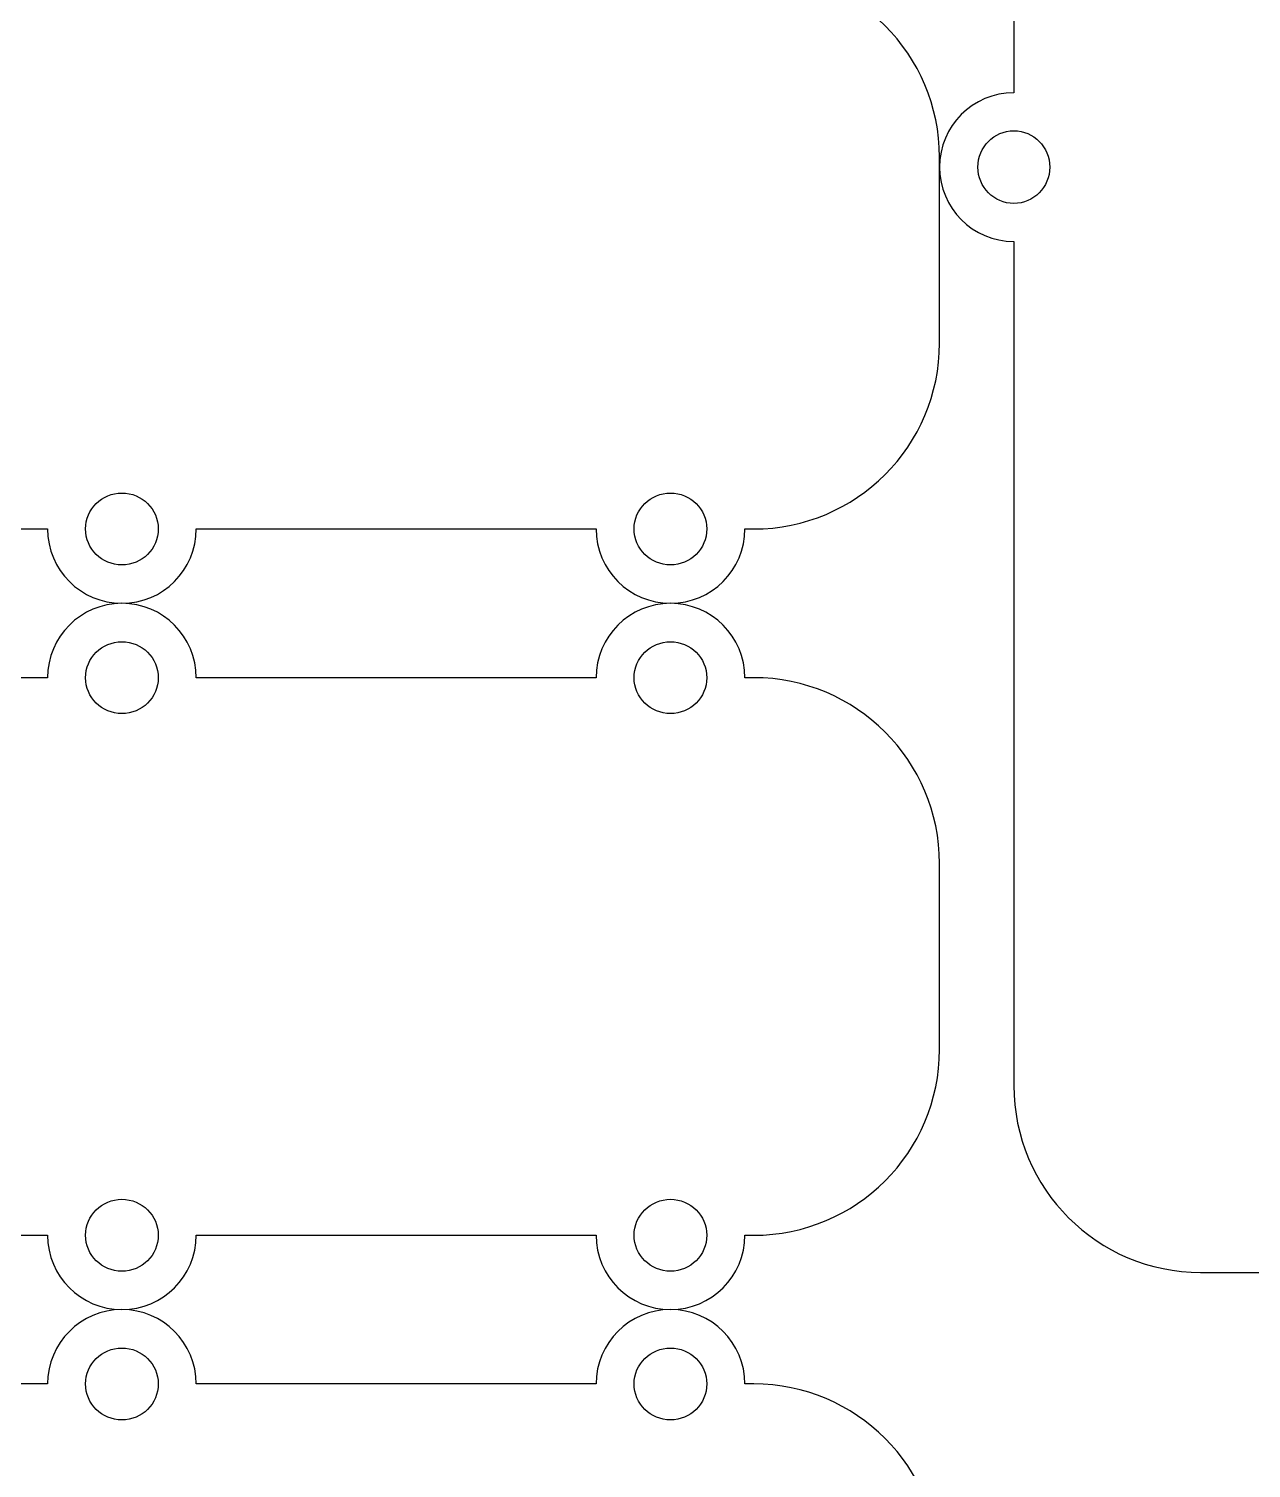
# Model space of a CAD drawing. Extents: x 0 to 771, y 958 to 1701.
# Drawn here: x 201.4 to 387.8, y 1245.6 to 1465.1 of the extents above; entities that cross this region are included whole.
import ezdxf

# ---------------------------------------------------------------- set-up
doc = ezdxf.new("R2010")
doc.units = 0
doc.layers.add('H0114_Printing', color=7, linetype='CONTINUOUS')

msp = doc.modelspace()

# ---------------------------------------------------------------- linework, layer by layer
at = {"layer": 'H0114_Printing', "color": 1}
for points in [[(351.620991, 1516.370062), (351.620991, 1455.391064)], [(340.282591, 1417.181765), (340.282591, 1445.564764)], [(351.620991, 1432.713064), (351.620991, 1303.955067)], [(198.531595, 1388.853765), (204.262595, 1388.853765)], [(226.939594, 1388.853765), (287.918593, 1388.853765)], [(310.596592, 1388.853765), (311.954592, 1388.853765)], [(204.262595, 1366.176266), (198.531595, 1366.176266)], [(287.918593, 1366.176266), (226.939594, 1366.176266)], [(311.954592, 1366.176266), (310.596592, 1366.176266)], [(340.282591, 1309.465267), (340.282591, 1337.848267)], [(198.531595, 1281.137268), (204.262595, 1281.137268)], [(226.939594, 1281.137268), (287.918593, 1281.137268)], [(310.596592, 1281.137268), (311.954592, 1281.137268)], [(380.10799, 1275.468068), (408.17399, 1275.468068)], [(204.262595, 1258.459669), (198.531595, 1258.459669)], [(287.918593, 1258.459669), (226.939594, 1258.459669)], [(311.954592, 1258.459669), (310.596592, 1258.459669)]]:
    msp.add_lwpolyline(points, dxfattribs=at)
for points in [[(346.140991, 1444.052064)], [(215.601595, 1383.373765)], [(299.257593, 1383.373765)], [(311.954592, 1366.176266)], [(215.601595, 1360.696266)], [(299.257593, 1360.696266)], [(215.601595, 1275.657268)], [(299.257593, 1275.657268)], [(311.954592, 1258.459669)], [(215.601595, 1252.979669)], [(299.257593, 1252.979669)]]:
    msp.add_lwpolyline(points, close=True, dxfattribs=at)
for points in [[(340.282591, 1445.564764), (340.282591, 1461.209763), (327.599592, 1473.892763), (311.954592, 1473.892763)], [(351.620991, 1455.391064), (345.358991, 1455.391064), (340.281991, 1450.314064), (340.281991, 1444.052064)], [(346.140991, 1444.052064), (346.140991, 1447.114064), (348.593991, 1449.596064), (351.620991, 1449.596064)], [(351.620991, 1449.596064), (354.647991, 1449.596064), (357.100991, 1447.114064), (357.100991, 1444.052064)], [(340.281991, 1444.052064), (340.281991, 1437.790064), (345.358991, 1432.713064), (351.620991, 1432.713064)], [(351.620991, 1438.508064), (348.593991, 1438.508064), (346.140991, 1440.990064), (346.140991, 1444.052064)], [(357.100991, 1444.052064), (357.100991, 1440.990064), (354.647991, 1438.508064), (351.620991, 1438.508064)], [(311.954592, 1388.853765), (327.599592, 1388.853765), (340.282591, 1401.536765), (340.282591, 1417.181765)], [(210.056595, 1388.853765), (210.056595, 1391.880765), (212.538595, 1394.333765), (215.601595, 1394.333765)], [(215.601595, 1394.333765), (218.663595, 1394.333765), (221.145594, 1391.880765), (221.145594, 1388.853765)], [(293.713593, 1388.853765), (293.713593, 1391.880765), (296.195593, 1394.333765), (299.257593, 1394.333765)], [(299.257593, 1394.333765), (302.319592, 1394.333765), (304.801592, 1391.880765), (304.801592, 1388.853765)], [(204.262595, 1388.853765), (204.262595, 1382.591765), (209.338595, 1377.514766), (215.601595, 1377.514766)], [(215.601595, 1383.373765), (212.538595, 1383.373765), (210.056595, 1385.826765), (210.056595, 1388.853765)], [(221.145594, 1388.853765), (221.145594, 1385.826765), (218.663595, 1383.373765), (215.601595, 1383.373765)], [(215.601595, 1377.514766), (221.863594, 1377.514766), (226.939594, 1382.591765), (226.939594, 1388.853765)], [(287.918593, 1388.853765), (287.918593, 1382.591765), (292.995593, 1377.514766), (299.257593, 1377.514766)], [(299.257593, 1383.373765), (296.195593, 1383.373765), (293.713593, 1385.826765), (293.713593, 1388.853765)], [(304.801592, 1388.853765), (304.801592, 1385.826765), (302.319592, 1383.373765), (299.257593, 1383.373765)], [(299.257593, 1377.514766), (305.519592, 1377.514766), (310.596592, 1382.591765), (310.596592, 1388.853765)], [(215.601595, 1377.515266), (209.338595, 1377.515266), (204.262595, 1372.439266), (204.262595, 1366.176266)], [(226.939594, 1366.176266), (226.939594, 1372.439266), (221.863594, 1377.515266), (215.601595, 1377.515266)], [(299.257593, 1377.515266), (292.995593, 1377.515266), (287.918593, 1372.439266), (287.918593, 1366.176266)], [(310.596592, 1366.176266), (310.596592, 1372.439266), (305.519592, 1377.515266), (299.257593, 1377.515266)], [(210.056595, 1366.176266), (210.056595, 1369.203266), (212.538595, 1371.657266), (215.601595, 1371.657266)], [(215.601595, 1371.657266), (218.663595, 1371.657266), (221.145594, 1369.203266), (221.145594, 1366.176266)], [(293.713593, 1366.176266), (293.713593, 1369.203266), (296.195593, 1371.657266), (299.257593, 1371.657266)], [(299.257593, 1371.657266), (302.319592, 1371.657266), (304.801592, 1369.203266), (304.801592, 1366.176266)], [(215.601595, 1360.696266), (212.538595, 1360.696266), (210.056595, 1363.150266), (210.056595, 1366.176266)], [(221.145594, 1366.176266), (221.145594, 1363.150266), (218.663595, 1360.696266), (215.601595, 1360.696266)], [(299.257593, 1360.696266), (296.195593, 1360.696266), (293.713593, 1363.150266), (293.713593, 1366.176266)], [(304.801592, 1366.176266), (304.801592, 1363.150266), (302.319592, 1360.696266), (299.257593, 1360.696266)], [(340.282591, 1337.848267), (340.282591, 1353.493266), (327.599592, 1366.176266), (311.954592, 1366.176266)], [(311.954592, 1281.137268), (327.599592, 1281.137268), (340.282591, 1293.820268), (340.282591, 1309.465267)], [(351.620991, 1303.955067), (351.620991, 1288.222068), (364.374991, 1275.468068), (380.10799, 1275.468068)], [(210.056595, 1281.137268), (210.056595, 1284.164268), (212.538595, 1286.617268), (215.601595, 1286.617268)], [(215.601595, 1286.617268), (218.663595, 1286.617268), (221.145594, 1284.164268), (221.145594, 1281.137268)], [(293.713593, 1281.137268), (293.713593, 1284.164268), (296.195593, 1286.617268), (299.257593, 1286.617268)], [(299.257593, 1286.617268), (302.319592, 1286.617268), (304.801592, 1284.164268), (304.801592, 1281.137268)], [(204.262595, 1281.137268), (204.262595, 1274.875268), (209.338595, 1269.798268), (215.601595, 1269.798268)], [(215.601595, 1275.657268), (212.538595, 1275.657268), (210.056595, 1278.110268), (210.056595, 1281.137268)], [(221.145594, 1281.137268), (221.145594, 1278.110268), (218.663595, 1275.657268), (215.601595, 1275.657268)], [(215.601595, 1269.798268), (221.863594, 1269.798268), (226.939594, 1274.875268), (226.939594, 1281.137268)], [(287.918593, 1281.137268), (287.918593, 1274.875268), (292.995593, 1269.798268), (299.257593, 1269.798268)], [(299.257593, 1275.657268), (296.195593, 1275.657268), (293.713593, 1278.110268), (293.713593, 1281.137268)], [(304.801592, 1281.137268), (304.801592, 1278.110268), (302.319592, 1275.657268), (299.257593, 1275.657268)], [(299.257593, 1269.798268), (305.519592, 1269.798268), (310.596592, 1274.875268), (310.596592, 1281.137268)], [(215.601595, 1269.798668), (209.338595, 1269.798668), (204.262595, 1264.722668), (204.262595, 1258.459669)], [(226.939594, 1258.459669), (226.939594, 1264.722668), (221.863594, 1269.798668), (215.601595, 1269.798668)], [(299.257593, 1269.798668), (292.995593, 1269.798668), (287.918593, 1264.722668), (287.918593, 1258.459669)], [(310.596592, 1258.459669), (310.596592, 1264.722668), (305.519592, 1269.798668), (299.257593, 1269.798668)], [(210.056595, 1258.459669), (210.056595, 1261.486668), (212.538595, 1263.940668), (215.601595, 1263.940668)], [(215.601595, 1263.940668), (218.663595, 1263.940668), (221.145594, 1261.486668), (221.145594, 1258.459669)], [(293.713593, 1258.459669), (293.713593, 1261.486668), (296.195593, 1263.940668), (299.257593, 1263.940668)], [(299.257593, 1263.940668), (302.319592, 1263.940668), (304.801592, 1261.486668), (304.801592, 1258.459669)], [(215.601595, 1252.979669), (212.538595, 1252.979669), (210.056595, 1255.433669), (210.056595, 1258.459669)], [(221.145594, 1258.459669), (221.145594, 1255.433669), (218.663595, 1252.979669), (215.601595, 1252.979669)], [(299.257593, 1252.979669), (296.195593, 1252.979669), (293.713593, 1255.433669), (293.713593, 1258.459669)], [(304.801592, 1258.459669), (304.801592, 1255.433669), (302.319592, 1252.979669), (299.257593, 1252.979669)], [(340.282591, 1230.131669), (340.282591, 1245.776669), (327.599592, 1258.459669), (311.954592, 1258.459669)]]:
    msp.add_open_spline(points, degree=3, dxfattribs=at)

doc.saveas('drawing.dxf')
